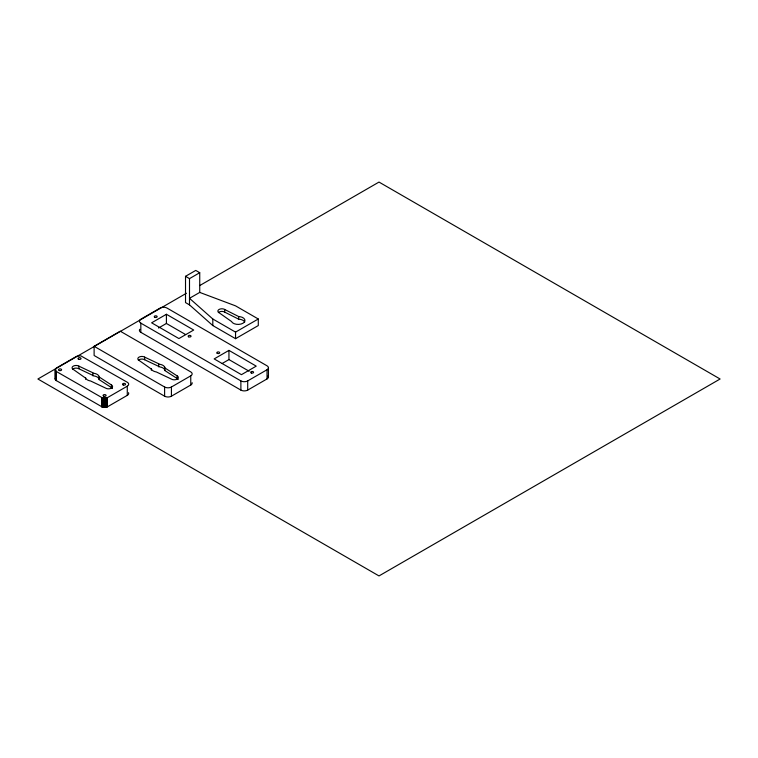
<?xml version="1.0" encoding="UTF-8"?>
<svg xmlns="http://www.w3.org/2000/svg" width="758" height="758" viewBox="0 0 758 758"><rect width="100%" height="100%" fill="white"/><g stroke="black" fill="none" stroke-linecap="round" stroke-linejoin="round"><path stroke-width="1.14" d="M55.173 369.771L56.319 368.056L76.653 356.326L80.803 355.824L127.278 382.24A4.823 2.786 0 0 1 127.278 386.182L127.278 395.373L107.409 406.838L102.652 407.217L55.921 380.374L55.173 378.962L55.173 369.771L56.319 371.477L102.652 398.026L107.503 397.609L127.278 386.182M55.173 378.962L55.599 377.872M185.52 276.319L195.754 270.416L199.733 272.709L199.733 292.408L189.5 298.311L212.809 318.995L235.548 332.118L258.288 318.995L258.288 325.561L235.548 338.684L212.809 325.561L189.5 304.877L185.52 302.584L185.52 276.319L189.5 278.622L199.733 272.709M94.115 346.302L120.266 331.199L190.76 371.903A4.823 2.786 0 0 1 190.76 375.835L190.76 385.026L171.431 396.188A4.823 2.786 0 0 1 164.609 396.188L94.115 355.493L94.115 346.302L164.609 386.997A4.823 2.786 0 0 0 171.431 386.997L190.76 375.835M186.43 293.251L37.9 379L379 575.928L720.1 379L379 182.072L199.742 285.558M166.409 314.276L151.628 322.813L178.916 338.561L193.697 330.033L166.409 314.276L166.409 323.467L185.606 334.553M158.526 328.015L166.409 323.467M228.944 350.386L214.163 358.913L241.451 374.67L256.232 366.133L228.944 350.386L228.944 359.576L249.155 371.24M222.047 363.556L228.944 359.576M140.827 323.135L240.883 380.904A4.823 2.786 0 0 0 247.705 380.904L267.034 369.743A4.823 2.786 0 0 0 267.034 365.811L166.978 308.042A4.823 2.786 0 0 0 160.156 308.042L140.827 319.203A4.823 2.786 0 0 0 140.827 323.135L140.827 332.326L240.883 390.095A4.823 2.786 0 0 0 247.705 390.095L267.034 378.934A4.823 2.786 0 0 0 268.076 375.902M164.685 367.099L164.874 367.924L177.77 376.309A4.027 2.321 0 0 1 177.135 379.123A4.027 2.321 0 0 1 172.274 379.493L156.309 371.941A6.85 3.951 0 0 1 151.458 369.146L138.382 359.936A4.027 2.321 0 0 1 139.027 357.132A4.027 2.321 0 0 1 143.887 356.762L159.843 364.304A6.85 3.951 0 0 1 164.694 367.099M138.382 360.23A4.027 2.321 0 0 1 143.887 359.387L159.843 366.929A6.85 3.951 0 0 1 164.685 369.724L164.874 370.548L177.77 378.943A4.027 2.321 0 0 1 178.177 379.502M99.118 376.953L112.013 385.339A4.027 2.321 0 0 1 111.379 388.143A4.027 2.321 0 0 1 106.518 388.513L90.553 380.971A6.85 3.951 0 0 1 85.701 378.176L72.626 368.957A4.027 2.321 0 0 1 73.27 366.152A4.027 2.321 0 0 1 78.121 365.782L94.087 373.334A6.85 3.951 0 0 1 98.938 376.129L99.118 379.578L112.013 387.963A4.027 2.321 0 0 1 112.411 388.532M72.626 369.26A4.027 2.321 0 0 1 78.121 368.416L94.087 375.959A6.85 3.951 0 0 1 98.928 378.754L99.118 379.578M238.713 316.569L239.879 316.654A6.841 3.951 0 0 1 242.948 323.259A6.841 3.951 0 0 1 231.503 321.496L218.418 312.277A4.027 2.321 0 0 1 219.062 309.472A4.027 2.321 0 0 1 223.923 309.103L238.713 316.569L238.713 319.194L239.879 319.279A6.841 3.951 0 0 1 244.72 322.074M199.733 292.408L235.548 305.862L258.288 318.995M238.713 319.194L223.923 311.728A4.027 2.321 0 0 0 218.418 312.58M268.446 367.782L268.446 376.963M267.034 369.743L267.034 378.934M247.705 380.904L247.705 390.095M240.883 380.904L240.883 390.095M235.548 332.118L235.548 338.684M224.69 309.444L224.69 312.069M212.809 318.995L212.809 325.561M189.5 278.622L189.5 304.877M177.173 375.864L177.173 378.488M171.431 386.997L171.431 396.188M164.874 367.924L164.874 370.548M164.609 386.997L164.609 396.188M158.678 364.219L158.678 366.844M151.316 368.473L151.316 370.226M144.655 357.103L144.655 359.728M111.417 384.893L111.417 387.518M107.409 397.647L107.409 406.838M106.992 397.836L106.992 407.027M106.423 398.026L106.423 407.217M105.817 398.158L105.817 407.349M105.182 398.244L105.182 407.434M104.538 398.263L104.538 407.453M103.893 398.244L103.893 407.434M103.259 398.158L103.259 407.349M102.652 398.026L102.652 407.217M102.084 397.836L102.084 407.027M101.667 397.647L101.667 406.838M92.921 373.249L92.921 375.873M85.559 377.503L85.559 379.246M78.898 366.123L78.898 368.748M56.244 371.429L56.244 380.62M55.921 371.183L55.921 380.374M55.599 368.682L55.599 380.052M55.362 369.032L55.362 379.701M140.827 332.326A4.823 2.786 0 0 1 139.775 329.294M192.134 382.695A4.823 2.786 0 0 1 190.76 385.026M128.528 392.682A4.823 2.786 0 0 1 127.278 395.373M188.581 336.789A1.45 0.834 0 0 0 190.997 336.419A1.45 0.834 0 0 0 189.225 335.396A1.45 0.834 0 0 0 188.581 336.789M154.992 317.365A1.45 0.834 0 0 0 157.162 316.636A1.45 0.834 0 0 0 154.992 315.915A1.45 0.834 0 0 0 154.992 317.365M217.233 353.332A1.45 0.834 0 0 0 219.649 352.963A1.45 0.834 0 0 0 217.878 351.939A1.45 0.834 0 0 0 217.233 353.332M251.41 373.031A1.45 0.834 0 0 0 253.579 372.311A1.45 0.834 0 0 0 251.41 371.581A1.45 0.834 0 0 0 251.41 373.031M59.304 370.539A1.525 0.881 0 0 0 61.597 369.771A1.525 0.881 0 0 0 59.304 369.013A1.525 0.881 0 0 0 59.304 370.539M78.756 359.311A1.525 0.881 0 0 0 81.049 358.543A1.525 0.881 0 0 0 78.756 357.776A1.525 0.881 0 0 0 78.756 359.311M123.26 384.998A1.525 0.881 0 0 0 125.553 384.23A1.525 0.881 0 0 0 123.26 383.472A1.525 0.881 0 0 0 123.26 384.998M103.808 396.226A1.525 0.881 0 0 0 106.101 395.458A1.525 0.881 0 0 0 103.808 394.7A1.525 0.881 0 0 0 103.808 396.226"/></g></svg>
